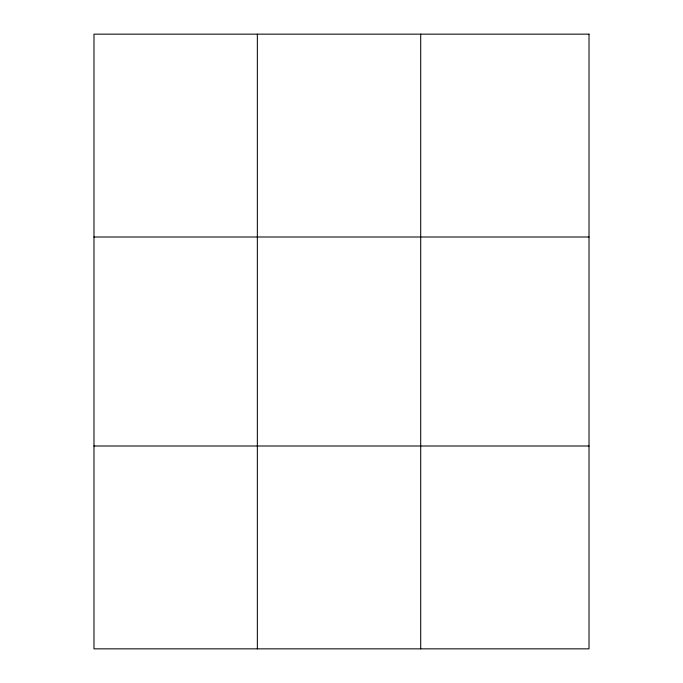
<?xml version="1.0" encoding="UTF-8"?>
<svg xmlns="http://www.w3.org/2000/svg" width="683" height="683" viewBox="0 0 683 683"><rect width="100%" height="100%" fill="white"/><g stroke="black" fill="none" stroke-linecap="round" stroke-linejoin="round"><path stroke-width="1.02" d="M257.346 34.15L257.346 648.85M420.702 34.15L420.702 648.85M93.981 237.001L589.019 237.001M93.981 445.999L589.019 445.999M589.019 34.15L589.019 648.85L93.981 648.85L93.981 34.15L589.019 34.15"/></g></svg>
